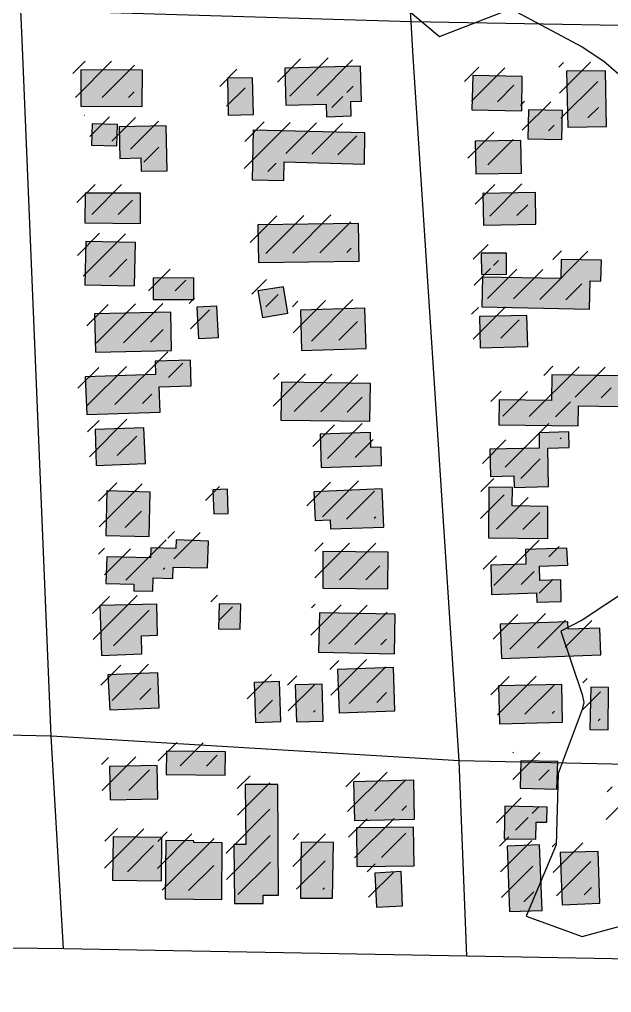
# Model space of a CAD drawing. Extents: x 6576311 to 6728256, y 2029764 to 2237541.
# Drawn here: x 6669067 to 6669566, y 2175561 to 2176380 of the extents above; entities that cross this region are included whole.
import ezdxf

# ---------------------------------------------------------------- set-up
doc = ezdxf.new("R2010")
doc.units = 21
for name, color, linetype in [('BUILDINGS', 9, 'Continuous'), ('CL_LOCAL', 4, 'Continuous'), ('CONTOUR_INDEX', 150, 'Continuous')]:
    doc.layers.add(name, color=color, linetype=linetype)

msp = doc.modelspace()

# ---------------------------------------------------------------- hatches: boundary and pattern name
at = {"layer": 'BUILDINGS_HATCH'}
for points in [[(6669118.84, 2176307.35), (6669170.74, 2176307.21), (6669170.9, 2176337.8), (6669118.99, 2176337.95)], [(6669325.6, 2176308.94), (6669325.93, 2176298.38), (6669346.63, 2176299.2), (6669346.3, 2176311.22), (6669355.37, 2176311.62), (6669354.68, 2176341.12), (6669290.87, 2176339.39), (6669291.57, 2176308.07)], [(6669561.95, 2176290.27), (6669560.9, 2176337.24), (6669528.28, 2176336.74), (6669529.33, 2176289.77)], [(6669264.37, 2176300.31), (6669263.68, 2176331.27), (6669242.4, 2176330.81), (6669243.1, 2176299.86)], [(6669490.42, 2176303.44), (6669490.86, 2176332.22), (6669449.16, 2176333.13), (6669448.43, 2176304.36)], [(6669524.73, 2176303.59), (6669496.08, 2176304.19), (6669495.62, 2176279.79), (6669524.27, 2176279.18)], [(6669149.82, 2176291.82), (6669128.54, 2176292.46), (6669128.05, 2176274.61), (6669149.33, 2176273.97)], [(6669151.24, 2176290.01), (6669151.92, 2176263.42), (6669169.51, 2176263.86), (6669169.84, 2176252.57), (6669191.67, 2176253.03), (6669190.95, 2176290.9)], [(6669358.32, 2176285.04), (6669264.14, 2176287.2), (6669263.18, 2176245.31), (6669290.13, 2176244.7), (6669290.35, 2176260.36), (6669357.86, 2176258.45)], [(6669489.67, 2176278.31), (6669451.1, 2176277.78), (6669451.78, 2176250.47), (6669490.35, 2176251)], [(6669169.17, 2176208.5), (6669169.35, 2176233.99), (6669122.55, 2176234.16), (6669122.37, 2176209.03)], [(6669458.2, 2176207.16), (6669502.44, 2176208.07), (6669502.05, 2176234.66), (6669457.52, 2176233.74)], [(6669268.16, 2176207.46), (6669268.58, 2176175.77), (6669353.38, 2176176.85), (6669352.97, 2176208.54)], [(6669164.98, 2176192.46), (6669123.28, 2176193.38), (6669122.3, 2176156.95), (6669164.28, 2176156.03)], [(6669477.59, 2176183.57), (6669456.31, 2176183.48), (6669456.39, 2176165.99), (6669477.66, 2176165.72)], [(6669523.34, 2176162.27), (6669457.25, 2176163.45), (6669456.79, 2176138.32), (6669547.56, 2176136.51), (6669548.03, 2176160.19), (6669557.1, 2176159.86), (6669557.6, 2176177.71), (6669523.56, 2176178.29)], [(6669214.17, 2176162.8), (6669179.86, 2176162.65), (6669179.93, 2176144.44), (6669214.25, 2176144.59)], [(6669293.43, 2176132.9), (6669289.65, 2176155.1), (6669268.11, 2176151.73), (6669271.89, 2176129.53)], [(6669194.72, 2176133.94), (6669130.34, 2176132.58), (6669131.33, 2176100.17), (6669195.43, 2176101.53)], [(6669218.07, 2176111.83), (6669234.81, 2176112.62), (6669233.56, 2176138.84), (6669216.83, 2176138.04)], [(6669359.36, 2176103.31), (6669358.37, 2176137.18), (6669303.92, 2176135.49), (6669304.91, 2176101.63)], [(6669495.5, 2176104.97), (6669494.82, 2176131.19), (6669454.83, 2176130.3), (6669455.51, 2176103.71)], [(6669123.89, 2176047.7), (6669185.72, 2176049.78), (6669185.06, 2176070.9), (6669212, 2176071.74), (6669211.34, 2176093.59), (6669181.57, 2176092.73), (6669181.9, 2176081.45), (6669122.62, 2176079.38)], [(6669287.57, 2176042.92), (6669362.45, 2176042.14), (6669362.89, 2176073.82), (6669288, 2176074.97)], [(6669538.25, 2176054.89), (6669572.58, 2176054.31), (6669572.75, 2176080.17), (6669515.74, 2176081.02), (6669515.54, 2176059.53), (6669471.29, 2176060.07), (6669471.1, 2176038.95), (6669538.04, 2176038.14)], [(6669132.01, 2176004.75), (6669173.42, 2176006.38), (6669172.16, 2176036.61), (6669131.04, 2176034.98)], [(6669372.25, 2176004.66), (6669371.9, 2176020.32), (6669363.4, 2176019.92), (6669363.06, 2176032.67), (6669320.52, 2176031.04), (6669321.49, 2176003)], [(6669505.22, 2176019.42), (6669463.53, 2176018.52), (6669464.19, 2175995.58), (6669483.76, 2175996.03), (6669484.08, 2175986.19), (6669513.01, 2175987.04), (6669512.31, 2176019.45), (6669530.46, 2176019.89), (6669530.12, 2176033), (6669505.16, 2176032.17)], [(6669230.24, 2175984.4), (6669230.89, 2175964.01), (6669243.08, 2175964.43), (6669242.43, 2175984.82)], [(6669329.36, 2175951.31), (6669374.17, 2175952.96), (6669372.9, 2175985), (6669315.33, 2175982.57), (6669316.29, 2175958.54), (6669329.05, 2175958.96)], [(6669482.45, 2175970.89), (6669482.67, 2175986.19), (6669462.81, 2175986.47), (6669462.42, 2175943.86), (6669512.34, 2175943.34), (6669512.51, 2175970.29)], [(6669177.49, 2175982.36), (6669140.89, 2175983.3), (6669139.92, 2175945.79), (6669176.51, 2175944.85)], [(6669225.69, 2175918.46), (6669226.45, 2175941.05), (6669199.21, 2175942.03), (6669198.96, 2175934.74), (6669177.97, 2175935.38), (6669177.72, 2175927.01), (6669140.84, 2175927.94), (6669140.08, 2175905.36), (6669163.63, 2175904.73), (6669163.65, 2175899.27), (6669179.54, 2175898.97), (6669179.77, 2175910.26), (6669196.51, 2175909.6), (6669196.76, 2175919.07)], [(6669377.95, 2175931.85), (6669322.92, 2175932.35), (6669322.76, 2175901.39), (6669377.51, 2175900.89)], [(6669464.89, 2175896.15), (6669502.89, 2175897.41), (6669503.21, 2175889.76), (6669523.63, 2175890.21), (6669523.27, 2175908.42), (6669505.68, 2175907.98), (6669505.35, 2175920), (6669529.17, 2175920.83), (6669528.55, 2175935.03), (6669493.66, 2175934.15), (6669494, 2175921.77), (6669464.5, 2175920.92)], [(6669170.4, 2175846.12), (6669170.05, 2175861.42), (6669183.66, 2175861.84), (6669182.99, 2175888.06), (6669135.06, 2175886.77), (6669136.37, 2175844.89)], [(6669234.98, 2175867.15), (6669253.13, 2175866.86), (6669253.9, 2175887.99), (6669235.46, 2175888.28)], [(6669320.01, 2175880.62), (6669319.3, 2175847.47), (6669383.13, 2175846.28), (6669383.84, 2175879.43)], [(6669556.34, 2175867.77), (6669529.68, 2175866.93), (6669529.37, 2175873.12), (6669472.37, 2175871.06), (6669473.34, 2175842.29), (6669557, 2175845.19)], [(6669183.8, 2175830.15), (6669141.82, 2175828.52), (6669143.36, 2175799.03), (6669185.05, 2175800.66)], [(6669336.53, 2175796.55), (6669383.61, 2175798.21), (6669382.32, 2175834.62), (6669335.25, 2175832.97)], [(6669266.23, 2175788.25), (6669287.5, 2175789.07), (6669286.22, 2175822.93), (6669264.95, 2175822.11)], [(6669299.56, 2175820.07), (6669300.54, 2175788.76), (6669323.23, 2175789.58), (6669322.25, 2175820.53)], [(6669470.88, 2175819.33), (6669471.58, 2175787.29), (6669524.9, 2175788.6), (6669524.2, 2175820.28)], [(6669563.22, 2175782.21), (6669563.64, 2175817.9), (6669548.61, 2175818.2), (6669547.9, 2175782.51)], [(6669190.96, 2175744.59), (6669240.6, 2175744.07), (6669240.8, 2175763.74), (6669191.16, 2175764.26)], [(6669489.11, 2175733.09), (6669520.03, 2175732.13), (6669520.79, 2175755.44), (6669489.58, 2175756.04)], [(6669143.68, 2175723.27), (6669183.95, 2175724.17), (6669183.27, 2175752.21), (6669143, 2175751.31)], [(6669349.39, 2175705.92), (6669400.16, 2175706.86), (6669399.46, 2175739.64), (6669348.69, 2175738.33)], [(6669248.42, 2175635.94), (6669272.53, 2175636.04), (6669272.5, 2175642.96), (6669285.55, 2175643.01), (6669284.88, 2175736.25), (6669257.37, 2175736.13), (6669257.86, 2175685.51), (6669247.93, 2175685.47)], [(6669502.34, 2175690.17), (6669502.56, 2175704.38), (6669511.64, 2175704.41), (6669511.87, 2175717.16), (6669476.13, 2175717.74), (6669475.68, 2175690.42)], [(6669399.34, 2175700.3), (6669351.12, 2175699.74), (6669351.54, 2175666.96), (6669399.76, 2175667.53)], [(6669145.66, 2175655.54), (6669186.79, 2175654.98), (6669187.21, 2175691.41), (6669146.08, 2175691.96)], [(6669238, 2175686.88), (6669214.17, 2175687.15), (6669214.17, 2175688.6), (6669190.62, 2175688.87), (6669189.98, 2175639.7), (6669237.63, 2175639.17)], [(6669331.88, 2175687.27), (6669304.65, 2175687.52), (6669304, 2175640.54), (6669330.95, 2175640.29)], [(6669505.48, 2175685.45), (6669478.26, 2175684.24), (6669480.19, 2175629.26), (6669507.7, 2175630.1)], [(6669524.41, 2175634.91), (6669556.17, 2175636.13), (6669554.86, 2175679.83), (6669522.81, 2175678.97)], [(6669389.97, 2175633.98), (6669388.72, 2175662.75), (6669366.6, 2175661.56), (6669368.13, 2175632.8)]]:
    msp.add_hatch(color=251, dxfattribs=at).paths.add_polyline_path(points)
at = {"layer": 'BUILDINGS_SHADOW'}
h = msp.add_hatch(dxfattribs=at)
h.set_pattern_fill('ANSI31', scale=5)
h.paths.add_polyline_path([(6669112.09, 2176314.73), (6669163.99, 2176314.58), (6669164.15, 2176345.18), (6669112.24, 2176345.33)])
h = msp.add_hatch(dxfattribs=at)
h.set_pattern_fill('ANSI31', scale=5)
h.paths.add_polyline_path([(6669318.85, 2176316.32), (6669319.18, 2176305.76), (6669339.88, 2176306.58), (6669339.55, 2176318.6), (6669348.62, 2176319), (6669347.93, 2176348.49), (6669284.12, 2176346.77), (6669284.82, 2176315.45)])
h = msp.add_hatch(dxfattribs=at)
h.set_pattern_fill('ANSI31', scale=5)
h.paths.add_polyline_path([(6669257.62, 2176307.69), (6669256.93, 2176338.65), (6669235.66, 2176338.19), (6669236.35, 2176307.24)])
h = msp.add_hatch(dxfattribs=at)
h.set_pattern_fill('ANSI31', scale=5)
h.paths.add_polyline_path([(6669483.67, 2176310.82), (6669484.11, 2176339.59), (6669442.41, 2176340.51), (6669441.68, 2176311.74)])
h = msp.add_hatch(dxfattribs=at)
h.set_pattern_fill('ANSI31', scale=5)
h.paths.add_polyline_path([(6669555.2, 2176297.64), (6669554.15, 2176344.62), (6669521.53, 2176344.12), (6669522.58, 2176297.14)])
h = msp.add_hatch(dxfattribs=at)
h.set_pattern_fill('ANSI31', scale=5)
h.paths.add_polyline_path([(6669517.99, 2176310.96), (6669489.34, 2176311.57), (6669488.87, 2176287.17), (6669517.52, 2176286.56)])
h = msp.add_hatch(dxfattribs=at)
h.set_pattern_fill('ANSI31', scale=5)
h.paths.add_polyline_path([(6669143.07, 2176299.2), (6669121.79, 2176299.84), (6669121.3, 2176281.99), (6669142.58, 2176281.35)])
h = msp.add_hatch(dxfattribs=at)
h.set_pattern_fill('ANSI31', scale=5)
h.paths.add_polyline_path([(6669144.5, 2176297.39), (6669145.17, 2176270.8), (6669162.76, 2176271.24), (6669163.09, 2176259.95), (6669184.93, 2176260.41), (6669184.2, 2176298.28)])
h = msp.add_hatch(dxfattribs=at)
h.set_pattern_fill('ANSI31', scale=5)
h.paths.add_polyline_path([(6669351.57, 2176292.42), (6669257.39, 2176294.58), (6669256.43, 2176252.69), (6669283.38, 2176252.08), (6669283.6, 2176267.74), (6669351.11, 2176265.83)])
h = msp.add_hatch(dxfattribs=at)
h.set_pattern_fill('ANSI31', scale=5)
h.paths.add_polyline_path([(6669482.92, 2176285.69), (6669444.35, 2176285.16), (6669445.03, 2176257.85), (6669483.6, 2176258.38)])
h = msp.add_hatch(dxfattribs=at)
h.set_pattern_fill('ANSI31', scale=5)
h.paths.add_polyline_path([(6669162.42, 2176215.88), (6669162.6, 2176241.37), (6669115.8, 2176241.54), (6669115.62, 2176216.41)])
h = msp.add_hatch(dxfattribs=at)
h.set_pattern_fill('ANSI31', scale=5)
h.paths.add_polyline_path([(6669451.45, 2176214.54), (6669495.69, 2176215.45), (6669495.3, 2176242.03), (6669450.77, 2176241.12)])
h = msp.add_hatch(dxfattribs=at)
h.set_pattern_fill('ANSI31', scale=5)
h.paths.add_polyline_path([(6669261.41, 2176214.83), (6669261.83, 2176183.15), (6669346.63, 2176184.23), (6669346.22, 2176215.92)])
h = msp.add_hatch(dxfattribs=at)
h.set_pattern_fill('ANSI31', scale=5)
h.paths.add_polyline_path([(6669158.23, 2176199.84), (6669116.53, 2176200.75), (6669115.55, 2176164.33), (6669157.53, 2176163.41)])
h = msp.add_hatch(dxfattribs=at)
h.set_pattern_fill('ANSI31', scale=5)
h.paths.add_polyline_path([(6669470.84, 2176190.94), (6669449.56, 2176190.86), (6669449.64, 2176173.37), (6669470.91, 2176173.1)])
h = msp.add_hatch(dxfattribs=at)
h.set_pattern_fill('ANSI31', scale=5)
h.paths.add_polyline_path([(6669516.59, 2176169.65), (6669450.5, 2176170.83), (6669450.04, 2176145.7), (6669540.81, 2176143.89), (6669541.28, 2176167.57), (6669550.35, 2176167.24), (6669550.85, 2176185.09), (6669516.81, 2176185.67)])
h = msp.add_hatch(dxfattribs=at)
h.set_pattern_fill('ANSI31', scale=5)
h.paths.add_polyline_path([(6669207.43, 2176170.18), (6669173.11, 2176170.03), (6669173.18, 2176151.82), (6669207.5, 2176151.97)])
h = msp.add_hatch(dxfattribs=at)
h.set_pattern_fill('ANSI31', scale=5)
h.paths.add_polyline_path([(6669286.68, 2176140.28), (6669282.9, 2176162.48), (6669261.36, 2176159.11), (6669265.14, 2176136.91)])
h = msp.add_hatch(dxfattribs=at)
h.set_pattern_fill('ANSI31', scale=5)
h.paths.add_polyline_path([(6669187.98, 2176141.32), (6669123.6, 2176139.96), (6669124.58, 2176107.55), (6669188.68, 2176108.91)])
h = msp.add_hatch(dxfattribs=at)
h.set_pattern_fill('ANSI31', scale=5)
h.paths.add_polyline_path([(6669211.33, 2176119.2), (6669228.06, 2176120), (6669226.81, 2176146.22), (6669210.08, 2176145.42)])
h = msp.add_hatch(dxfattribs=at)
h.set_pattern_fill('ANSI31', scale=5)
h.paths.add_polyline_path([(6669352.61, 2176110.69), (6669351.62, 2176144.56), (6669297.17, 2176142.87), (6669298.16, 2176109)])
h = msp.add_hatch(dxfattribs=at)
h.set_pattern_fill('ANSI31', scale=5)
h.paths.add_polyline_path([(6669488.75, 2176112.35), (6669488.07, 2176138.57), (6669448.08, 2176137.68), (6669448.76, 2176111.09)])
h = msp.add_hatch(dxfattribs=at)
h.set_pattern_fill('ANSI31', scale=5)
h.paths.add_polyline_path([(6669117.14, 2176055.08), (6669178.97, 2176057.15), (6669178.31, 2176078.28), (6669205.25, 2176079.12), (6669204.59, 2176100.97), (6669174.82, 2176100.11), (6669175.15, 2176088.82), (6669115.88, 2176086.76)])
h = msp.add_hatch(dxfattribs=at)
h.set_pattern_fill('ANSI31', scale=5)
h.paths.add_polyline_path([(6669531.51, 2176062.27), (6669565.83, 2176061.68), (6669566, 2176087.54), (6669508.99, 2176088.4), (6669508.8, 2176066.91), (6669464.55, 2176067.45), (6669464.35, 2176046.33), (6669531.29, 2176045.52)])
h = msp.add_hatch(dxfattribs=at)
h.set_pattern_fill('ANSI31', scale=5)
h.paths.add_polyline_path([(6669280.82, 2176050.3), (6669355.7, 2176049.52), (6669356.14, 2176081.2), (6669281.25, 2176082.35)])
h = msp.add_hatch(dxfattribs=at)
h.set_pattern_fill('ANSI31', scale=5)
h.paths.add_polyline_path([(6669125.26, 2176012.13), (6669166.67, 2176013.76), (6669165.41, 2176043.99), (6669124.29, 2176042.36)])
h = msp.add_hatch(dxfattribs=at)
h.set_pattern_fill('ANSI31', scale=5)
h.paths.add_polyline_path([(6669365.5, 2176012.04), (6669365.16, 2176027.7), (6669356.65, 2176027.3), (6669356.31, 2176040.05), (6669313.77, 2176038.41), (6669314.74, 2176010.37)])
h = msp.add_hatch(dxfattribs=at)
h.set_pattern_fill('ANSI31', scale=5)
h.paths.add_polyline_path([(6669498.47, 2176026.8), (6669456.78, 2176025.9), (6669457.44, 2176002.96), (6669477.01, 2176003.4), (6669477.33, 2175993.57), (6669506.26, 2175994.42), (6669505.56, 2176026.83), (6669523.71, 2176027.27), (6669523.37, 2176040.38), (6669498.42, 2176039.55)])
h = msp.add_hatch(dxfattribs=at)
h.set_pattern_fill('ANSI31', scale=5)
h.paths.add_polyline_path([(6669475.7, 2175978.27), (6669475.92, 2175993.57), (6669456.06, 2175993.85), (6669455.67, 2175951.23), (6669505.59, 2175950.71), (6669505.77, 2175977.67)])
h = msp.add_hatch(dxfattribs=at)
h.set_pattern_fill('ANSI31', scale=5)
h.paths.add_polyline_path([(6669170.74, 2175989.74), (6669134.15, 2175990.68), (6669133.17, 2175953.17), (6669169.76, 2175952.23)])
h = msp.add_hatch(dxfattribs=at)
h.set_pattern_fill('ANSI31', scale=5)
h.paths.add_polyline_path([(6669223.49, 2175991.78), (6669224.14, 2175971.39), (6669236.33, 2175971.81), (6669235.68, 2175992.2)])
h = msp.add_hatch(dxfattribs=at)
h.set_pattern_fill('ANSI31', scale=5)
h.paths.add_polyline_path([(6669322.61, 2175958.69), (6669367.42, 2175960.33), (6669366.15, 2175992.38), (6669308.59, 2175989.95), (6669309.54, 2175965.92), (6669322.3, 2175966.34)])
h = msp.add_hatch(dxfattribs=at)
h.set_pattern_fill('ANSI31', scale=5)
h.paths.add_polyline_path([(6669218.94, 2175925.84), (6669219.7, 2175948.43), (6669192.46, 2175949.41), (6669192.21, 2175942.12), (6669171.22, 2175942.76), (6669170.97, 2175934.38), (6669134.09, 2175935.32), (6669133.34, 2175912.74), (6669156.88, 2175912.11), (6669156.9, 2175906.65), (6669172.79, 2175906.35), (6669173.02, 2175917.64), (6669189.76, 2175916.98), (6669190.01, 2175926.45)])
h = msp.add_hatch(dxfattribs=at)
h.set_pattern_fill('ANSI31', scale=5)
h.paths.add_polyline_path([(6669371.2, 2175939.23), (6669316.17, 2175939.73), (6669316.02, 2175908.77), (6669370.76, 2175908.27)])
h = msp.add_hatch(dxfattribs=at)
h.set_pattern_fill('ANSI31', scale=5)
h.paths.add_polyline_path([(6669458.14, 2175903.53), (6669496.14, 2175904.79), (6669496.46, 2175897.14), (6669516.88, 2175897.59), (6669516.52, 2175915.8), (6669498.93, 2175915.36), (6669498.6, 2175927.38), (6669522.42, 2175928.2), (6669521.8, 2175942.41), (6669486.91, 2175941.53), (6669487.25, 2175929.15), (6669457.75, 2175928.3)])
h = msp.add_hatch(dxfattribs=at)
h.set_pattern_fill('ANSI31', scale=5)
h.paths.add_polyline_path([(6669163.65, 2175853.5), (6669163.3, 2175868.8), (6669176.91, 2175869.22), (6669176.24, 2175895.44), (6669128.31, 2175894.14), (6669129.62, 2175852.27)])
h = msp.add_hatch(dxfattribs=at)
h.set_pattern_fill('ANSI31', scale=5)
h.paths.add_polyline_path([(6669228.23, 2175874.53), (6669246.38, 2175874.24), (6669247.15, 2175895.37), (6669228.71, 2175895.66)])
h = msp.add_hatch(dxfattribs=at)
h.set_pattern_fill('ANSI31', scale=5)
h.paths.add_polyline_path([(6669313.27, 2175888), (6669312.55, 2175854.85), (6669376.38, 2175853.66), (6669377.09, 2175886.81)])
h = msp.add_hatch(dxfattribs=at)
h.set_pattern_fill('ANSI31', scale=5)
h.paths.add_polyline_path([(6669549.59, 2175875.14), (6669522.93, 2175874.3), (6669522.62, 2175880.49), (6669465.62, 2175878.44), (6669466.59, 2175849.67), (6669550.25, 2175852.57)])
h = msp.add_hatch(dxfattribs=at)
h.set_pattern_fill('ANSI31', scale=5)
h.paths.add_polyline_path([(6669177.05, 2175837.53), (6669135.07, 2175835.9), (6669136.62, 2175806.41), (6669178.3, 2175808.04)])
h = msp.add_hatch(dxfattribs=at)
h.set_pattern_fill('ANSI31', scale=5)
h.paths.add_polyline_path([(6669329.78, 2175803.93), (6669376.86, 2175805.59), (6669375.57, 2175842), (6669328.5, 2175840.35)])
h = msp.add_hatch(dxfattribs=at)
h.set_pattern_fill('ANSI31', scale=5)
h.paths.add_polyline_path([(6669259.48, 2175795.63), (6669280.75, 2175796.45), (6669279.47, 2175830.31), (6669258.2, 2175829.49)])
h = msp.add_hatch(dxfattribs=at)
h.set_pattern_fill('ANSI31', scale=5)
h.paths.add_polyline_path([(6669292.81, 2175827.45), (6669293.79, 2175796.14), (6669316.48, 2175796.96), (6669315.5, 2175827.91)])
h = msp.add_hatch(dxfattribs=at)
h.set_pattern_fill('ANSI31', scale=5)
h.paths.add_polyline_path([(6669464.13, 2175826.71), (6669464.84, 2175794.66), (6669518.15, 2175795.98), (6669517.45, 2175827.66)])
h = msp.add_hatch(dxfattribs=at)
h.set_pattern_fill('ANSI31', scale=5)
h.paths.add_polyline_path([(6669556.47, 2175789.59), (6669556.89, 2175825.28), (6669541.86, 2175825.58), (6669541.15, 2175789.89)])
h = msp.add_hatch(dxfattribs=at)
h.set_pattern_fill('ANSI31', scale=5)
h.paths.add_polyline_path([(6669184.21, 2175751.97), (6669233.85, 2175751.45), (6669234.05, 2175771.12), (6669184.41, 2175771.64)])
h = msp.add_hatch(dxfattribs=at)
h.set_pattern_fill('ANSI31', scale=5)
h.paths.add_polyline_path([(6669482.36, 2175740.47), (6669513.29, 2175739.51), (6669514.04, 2175762.82), (6669482.84, 2175763.42)])
h = msp.add_hatch(dxfattribs=at)
h.set_pattern_fill('ANSI31', scale=5)
h.paths.add_polyline_path([(6669136.93, 2175730.65), (6669177.2, 2175731.55), (6669176.52, 2175759.59), (6669136.25, 2175758.69)])
h = msp.add_hatch(dxfattribs=at)
h.set_pattern_fill('ANSI31', scale=5)
h.paths.add_polyline_path([(6669342.64, 2175713.3), (6669393.41, 2175714.24), (6669392.71, 2175747.02), (6669341.94, 2175745.71)])
h = msp.add_hatch(dxfattribs=at)
h.set_pattern_fill('ANSI31', scale=5)
h.paths.add_polyline_path([(6669241.68, 2175643.32), (6669265.78, 2175643.42), (6669265.76, 2175650.34), (6669278.8, 2175650.39), (6669278.13, 2175743.62), (6669250.62, 2175743.51), (6669251.11, 2175692.89), (6669241.19, 2175692.85)])
h = msp.add_hatch(dxfattribs=at)
h.set_pattern_fill('ANSI31', scale=5)
h.paths.add_polyline_path([(6669562.66, 2175734.25), (6669561.38, 2175702.56), (6669573.29, 2175701.88), (6669573.54, 2175709.53), (6669599.07, 2175708.91), (6669599.82, 2175732.95)])
h = msp.add_hatch(dxfattribs=at)
h.set_pattern_fill('ANSI31', scale=5)
h.paths.add_polyline_path([(6669495.59, 2175697.55), (6669495.82, 2175711.76), (6669504.89, 2175711.79), (6669505.12, 2175724.54), (6669469.38, 2175725.12), (6669468.93, 2175697.8)])
h = msp.add_hatch(dxfattribs=at)
h.set_pattern_fill('ANSI31', scale=5)
h.paths.add_polyline_path([(6669392.59, 2175707.68), (6669344.37, 2175707.12), (6669344.79, 2175674.34), (6669393.01, 2175674.91)])
h = msp.add_hatch(dxfattribs=at)
h.set_pattern_fill('ANSI31', scale=5)
h.paths.add_polyline_path([(6669138.92, 2175662.92), (6669180.05, 2175662.36), (6669180.46, 2175698.78), (6669139.33, 2175699.34)])
h = msp.add_hatch(dxfattribs=at)
h.set_pattern_fill('ANSI31', scale=5)
h.paths.add_polyline_path([(6669231.25, 2175694.26), (6669207.42, 2175694.53), (6669207.42, 2175695.98), (6669183.88, 2175696.25), (6669183.23, 2175647.08), (6669230.88, 2175646.55)])
h = msp.add_hatch(dxfattribs=at)
h.set_pattern_fill('ANSI31', scale=5)
h.paths.add_polyline_path([(6669325.14, 2175694.65), (6669297.9, 2175694.9), (6669297.25, 2175647.92), (6669324.2, 2175647.67)])
h = msp.add_hatch(dxfattribs=at)
h.set_pattern_fill('ANSI31', scale=5)
h.paths.add_polyline_path([(6669498.73, 2175692.83), (6669471.51, 2175691.62), (6669473.44, 2175636.64), (6669500.95, 2175637.48)])
h = msp.add_hatch(dxfattribs=at)
h.set_pattern_fill('ANSI31', scale=5)
h.paths.add_polyline_path([(6669517.66, 2175642.28), (6669549.43, 2175643.51), (6669548.11, 2175687.21), (6669516.06, 2175686.35)])
h = msp.add_hatch(dxfattribs=at)
h.set_pattern_fill('ANSI31', scale=5)
h.paths.add_polyline_path([(6669383.22, 2175641.36), (6669381.97, 2175670.12), (6669359.85, 2175668.94), (6669361.39, 2175640.17)])

# ---------------------------------------------------------------- linework, layer by layer
at = {"layer": 'BUILDINGS'}
for points in [[(6669118.84, 2176307.35), (6669170.74, 2176307.21), (6669170.9, 2176337.8), (6669118.99, 2176337.95), (6669118.84, 2176307.35)], [(6669325.6, 2176308.94), (6669325.93, 2176298.38), (6669346.63, 2176299.2), (6669346.3, 2176311.22), (6669355.37, 2176311.62), (6669354.68, 2176341.12), (6669290.87, 2176339.39), (6669291.57, 2176308.07), (6669325.6, 2176308.94)], [(6669561.95, 2176290.27), (6669560.9, 2176337.24), (6669528.28, 2176336.74), (6669529.33, 2176289.77), (6669561.95, 2176290.27)], [(6669264.37, 2176300.31), (6669263.68, 2176331.27), (6669242.4, 2176330.81), (6669243.1, 2176299.86), (6669264.37, 2176300.31)], [(6669490.42, 2176303.44), (6669490.86, 2176332.22), (6669449.16, 2176333.13), (6669448.43, 2176304.36), (6669490.42, 2176303.44)], [(6669524.73, 2176303.59), (6669496.08, 2176304.19), (6669495.62, 2176279.79), (6669524.27, 2176279.18), (6669524.73, 2176303.59)], [(6669149.82, 2176291.82), (6669128.54, 2176292.46), (6669128.05, 2176274.61), (6669149.33, 2176273.97), (6669149.82, 2176291.82)], [(6669151.24, 2176290.01), (6669151.92, 2176263.42), (6669169.51, 2176263.86), (6669169.84, 2176252.57), (6669191.67, 2176253.03), (6669190.95, 2176290.9), (6669151.24, 2176290.01)], [(6669358.32, 2176285.04), (6669264.14, 2176287.2), (6669263.18, 2176245.31), (6669290.13, 2176244.7), (6669290.35, 2176260.36), (6669357.86, 2176258.45), (6669358.32, 2176285.04)], [(6669489.67, 2176278.31), (6669451.1, 2176277.78), (6669451.78, 2176250.47), (6669490.35, 2176251), (6669489.67, 2176278.31)], [(6669169.17, 2176208.5), (6669169.35, 2176233.99), (6669122.55, 2176234.16), (6669122.37, 2176209.03), (6669169.17, 2176208.5)], [(6669458.2, 2176207.16), (6669502.44, 2176208.07), (6669502.05, 2176234.66), (6669457.52, 2176233.74), (6669458.2, 2176207.16)], [(6669268.16, 2176207.46), (6669268.58, 2176175.77), (6669353.38, 2176176.85), (6669352.97, 2176208.54), (6669268.16, 2176207.46)], [(6669164.98, 2176192.46), (6669123.28, 2176193.38), (6669122.3, 2176156.95), (6669164.28, 2176156.03), (6669164.98, 2176192.46)], [(6669477.59, 2176183.57), (6669456.31, 2176183.48), (6669456.39, 2176165.99), (6669477.66, 2176165.72), (6669477.59, 2176183.57)], [(6669523.34, 2176162.27), (6669457.25, 2176163.45), (6669456.79, 2176138.32), (6669547.56, 2176136.51), (6669548.03, 2176160.19), (6669557.1, 2176159.86), (6669557.6, 2176177.71), (6669523.56, 2176178.29), (6669523.34, 2176162.27)], [(6669214.17, 2176162.8), (6669179.86, 2176162.65), (6669179.93, 2176144.44), (6669214.25, 2176144.59), (6669214.17, 2176162.8)], [(6669293.43, 2176132.9), (6669289.65, 2176155.1), (6669268.11, 2176151.73), (6669271.89, 2176129.53), (6669293.43, 2176132.9)], [(6669194.72, 2176133.94), (6669130.34, 2176132.58), (6669131.33, 2176100.17), (6669195.43, 2176101.53), (6669194.72, 2176133.94)], [(6669218.07, 2176111.83), (6669234.81, 2176112.62), (6669233.56, 2176138.84), (6669216.83, 2176138.04), (6669218.07, 2176111.83)], [(6669359.36, 2176103.31), (6669358.37, 2176137.18), (6669303.92, 2176135.49), (6669304.91, 2176101.63), (6669359.36, 2176103.31)], [(6669495.5, 2176104.97), (6669494.82, 2176131.19), (6669454.83, 2176130.3), (6669455.51, 2176103.71), (6669495.5, 2176104.97)], [(6669123.89, 2176047.7), (6669185.72, 2176049.78), (6669185.06, 2176070.9), (6669212, 2176071.74), (6669211.34, 2176093.59), (6669181.57, 2176092.73), (6669181.9, 2176081.45), (6669122.62, 2176079.38), (6669123.89, 2176047.7)], [(6669287.57, 2176042.92), (6669362.45, 2176042.14), (6669362.89, 2176073.82), (6669288, 2176074.97), (6669287.57, 2176042.92)], [(6669538.25, 2176054.89), (6669572.58, 2176054.31), (6669572.75, 2176080.17), (6669515.74, 2176081.02), (6669515.54, 2176059.53), (6669471.29, 2176060.07), (6669471.1, 2176038.95), (6669538.04, 2176038.14), (6669538.25, 2176054.89)], [(6669132.01, 2176004.75), (6669173.42, 2176006.38), (6669172.16, 2176036.61), (6669131.04, 2176034.98), (6669132.01, 2176004.75)], [(6669372.25, 2176004.66), (6669371.9, 2176020.32), (6669363.4, 2176019.92), (6669363.06, 2176032.67), (6669320.52, 2176031.04), (6669321.49, 2176003), (6669372.25, 2176004.66)], [(6669505.22, 2176019.42), (6669463.53, 2176018.52), (6669464.19, 2175995.58), (6669483.76, 2175996.03), (6669484.08, 2175986.19), (6669513.01, 2175987.04), (6669512.31, 2176019.45), (6669530.46, 2176019.89), (6669530.12, 2176033), (6669505.16, 2176032.17), (6669505.22, 2176019.42)], [(6669230.24, 2175984.4), (6669230.89, 2175964.01), (6669243.08, 2175964.43), (6669242.43, 2175984.82), (6669230.24, 2175984.4)], [(6669329.36, 2175951.31), (6669374.17, 2175952.96), (6669372.9, 2175985), (6669315.33, 2175982.57), (6669316.29, 2175958.54), (6669329.05, 2175958.96), (6669329.36, 2175951.31)], [(6669482.45, 2175970.89), (6669482.67, 2175986.19), (6669462.81, 2175986.47), (6669462.42, 2175943.86), (6669512.34, 2175943.34), (6669512.51, 2175970.29), (6669482.45, 2175970.89)], [(6669177.49, 2175982.36), (6669140.89, 2175983.3), (6669139.92, 2175945.79), (6669176.51, 2175944.85), (6669177.49, 2175982.36)], [(6669225.69, 2175918.46), (6669226.45, 2175941.05), (6669199.21, 2175942.03), (6669198.96, 2175934.74), (6669177.97, 2175935.38), (6669177.72, 2175927.01), (6669140.84, 2175927.94), (6669140.08, 2175905.36), (6669163.63, 2175904.73), (6669163.65, 2175899.27), (6669179.54, 2175898.97), (6669179.77, 2175910.26), (6669196.51, 2175909.6), (6669196.76, 2175919.07), (6669225.69, 2175918.46)], [(6669377.95, 2175931.85), (6669322.92, 2175932.35), (6669322.76, 2175901.39), (6669377.51, 2175900.89), (6669377.95, 2175931.85)], [(6669464.89, 2175896.15), (6669502.89, 2175897.41), (6669503.21, 2175889.76), (6669523.63, 2175890.21), (6669523.27, 2175908.42), (6669505.68, 2175907.98), (6669505.35, 2175920), (6669529.17, 2175920.83), (6669528.55, 2175935.03), (6669493.66, 2175934.15), (6669494, 2175921.77), (6669464.5, 2175920.92), (6669464.89, 2175896.15)], [(6669170.4, 2175846.12), (6669170.05, 2175861.42), (6669183.66, 2175861.84), (6669182.99, 2175888.06), (6669135.06, 2175886.77), (6669136.37, 2175844.89), (6669170.4, 2175846.12)], [(6669234.98, 2175867.15), (6669253.13, 2175866.86), (6669253.9, 2175887.99), (6669235.46, 2175888.28), (6669234.98, 2175867.15)], [(6669320.01, 2175880.62), (6669319.3, 2175847.47), (6669383.13, 2175846.28), (6669383.84, 2175879.43), (6669320.01, 2175880.62)], [(6669556.34, 2175867.77), (6669529.68, 2175866.93), (6669529.37, 2175873.12), (6669472.37, 2175871.06), (6669473.34, 2175842.29), (6669557, 2175845.19), (6669556.34, 2175867.77)], [(6669183.8, 2175830.15), (6669141.82, 2175828.52), (6669143.36, 2175799.03), (6669185.05, 2175800.66), (6669183.8, 2175830.15)], [(6669336.53, 2175796.55), (6669383.61, 2175798.21), (6669382.32, 2175834.62), (6669335.25, 2175832.97), (6669336.53, 2175796.55)], [(6669266.23, 2175788.25), (6669287.5, 2175789.07), (6669286.22, 2175822.93), (6669264.95, 2175822.11), (6669266.23, 2175788.25)], [(6669299.56, 2175820.07), (6669300.54, 2175788.76), (6669323.23, 2175789.58), (6669322.25, 2175820.53), (6669299.56, 2175820.07)], [(6669470.88, 2175819.33), (6669471.58, 2175787.29), (6669524.9, 2175788.6), (6669524.2, 2175820.28), (6669470.88, 2175819.33)], [(6669563.22, 2175782.21), (6669563.64, 2175817.9), (6669548.61, 2175818.2), (6669547.9, 2175782.51), (6669563.22, 2175782.21)], [(6669190.96, 2175744.59), (6669240.6, 2175744.07), (6669240.8, 2175763.74), (6669191.16, 2175764.26), (6669190.96, 2175744.59)], [(6669489.11, 2175733.09), (6669520.03, 2175732.13), (6669520.79, 2175755.44), (6669489.58, 2175756.04), (6669489.11, 2175733.09)], [(6669143.68, 2175723.27), (6669183.95, 2175724.17), (6669183.27, 2175752.21), (6669143, 2175751.31), (6669143.68, 2175723.27)], [(6669349.39, 2175705.92), (6669400.16, 2175706.86), (6669399.46, 2175739.64), (6669348.69, 2175738.33), (6669349.39, 2175705.92)], [(6669248.42, 2175635.94), (6669272.53, 2175636.04), (6669272.5, 2175642.96), (6669285.55, 2175643.01), (6669284.88, 2175736.25), (6669257.37, 2175736.13), (6669257.86, 2175685.51), (6669247.93, 2175685.47), (6669248.42, 2175635.94)], [(6669502.34, 2175690.17), (6669502.56, 2175704.38), (6669511.64, 2175704.41), (6669511.87, 2175717.16), (6669476.13, 2175717.74), (6669475.68, 2175690.42), (6669502.34, 2175690.17)], [(6669399.34, 2175700.3), (6669351.12, 2175699.74), (6669351.54, 2175666.96), (6669399.76, 2175667.53), (6669399.34, 2175700.3)], [(6669145.66, 2175655.54), (6669186.79, 2175654.98), (6669187.21, 2175691.41), (6669146.08, 2175691.96), (6669145.66, 2175655.54)], [(6669238, 2175686.88), (6669214.17, 2175687.15), (6669214.17, 2175688.6), (6669190.62, 2175688.87), (6669189.98, 2175639.7), (6669237.63, 2175639.17), (6669238, 2175686.88)], [(6669331.88, 2175687.27), (6669304.65, 2175687.52), (6669304, 2175640.54), (6669330.95, 2175640.29), (6669331.88, 2175687.27)], [(6669505.48, 2175685.45), (6669478.26, 2175684.24), (6669480.19, 2175629.26), (6669507.7, 2175630.1), (6669505.48, 2175685.45)], [(6669524.41, 2175634.91), (6669556.17, 2175636.13), (6669554.86, 2175679.83), (6669522.81, 2175678.97), (6669524.41, 2175634.91)], [(6669389.97, 2175633.98), (6669388.72, 2175662.75), (6669366.6, 2175661.56), (6669368.13, 2175632.8), (6669389.97, 2175633.98)]]:
    msp.add_lwpolyline(points, close=True, dxfattribs=at)
at = {"layer": 'CL_LOCAL'}
for points in [[(6669104.38, 2175597.75), (6669093.96, 2175776.93), (6669069.68, 2176356.64), (6669068.33, 2176388.11), (6669067.58, 2176424.85), (6669059.85, 2176802.94), (6669041.87, 2177209.31), (6669036.74, 2177269.93), (6669025.03, 2177419.42), (6669029.81, 2177457.61), (6669044.03, 2177496.28), (6669110.24, 2177614.56), (6669129.54, 2177652.19), (6669150.98, 2177687.49)], [(6669444.15, 2175591.48), (6669437.79, 2175756.19), (6669399.06, 2176348.99), (6669397.16, 2176378.3), (6669395.24, 2176408.01), (6669392.1, 2176792.81), (6669373.82, 2177210.22), (6669369.05, 2177320.52)], [(6670472.19, 2176376.15), (6670452.71, 2176368.89), (6670436.37, 2176362.78), (6670414.73, 2176355.11), (6670403.31, 2176352.4), (6670386.64, 2176350.18), (6670294.05, 2176353.47), (6670240.24, 2176355.39), (6670156.58, 2176358.35), (6670058.2, 2176361.62), (6669778.99, 2176369.62), (6669728.15, 2176371.74), (6669684.04, 2176373.34), (6669397.16, 2176378.3), (6669068.33, 2176388.11)], [(6670705.54, 2175744.73), (6670691.97, 2175740.48), (6670682.31, 2175738.8), (6670676.41, 2175737.76), (6670663.48, 2175736.94), (6670596.37, 2175737.49), (6670084.75, 2175741.75), (6669759.67, 2175748.98), (6669437.79, 2175756.19), (6669093.96, 2175776.93), (6668766.92, 2175784.17), (6668455.15, 2175790.3)], [(6670509.97, 2175577.02), (6670312.09, 2175560.93), (6670084.68, 2175576.8), (6669765.74, 2175585.55), (6669444.15, 2175591.48), (6669104.38, 2175597.75), (6668777.01, 2175602), (6668462.82, 2175609.65)]]:
    msp.add_lwpolyline(points, dxfattribs=at)
at = {"layer": 'CONTOUR_INDEX', "elevation": 60}
for points in [[(6669374.58, 2176405.31), (6669421.24, 2176365.93), (6669481.24, 2176389.31), (6669541.24, 2176357.31), (6669559.7, 2176345.31), (6669601.24, 2176309.31)], [(6669601.24, 2175914.02), (6669541.24, 2175874.37), (6669523.46, 2175865.31), (6669541.24, 2175811.98), (6669542.64, 2175805.31), (6669541.24, 2175799.31), (6669521.24, 2175745.31), (6669519.42, 2175685.31), (6669494.21, 2175625.31), (6669541.24, 2175608.25), (6669601.24, 2175624.48)]]:
    msp.add_lwpolyline(points, dxfattribs=at)

doc.saveas('drawing.dxf')
